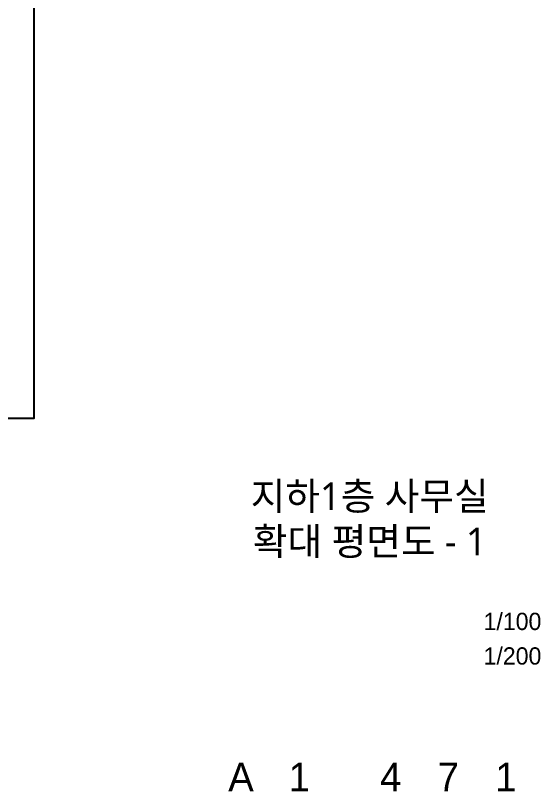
# Model space of a CAD drawing. Header units: millimetres. Extents: x 3775 to 244986, y 1861 to 55808.
# Drawn here: x 70692 to 79809, y 1868 to 15349 of the extents above; entities that cross this region are included whole.
import ezdxf
from ezdxf.enums import TextEntityAlignment as Align

# ---------------------------------------------------------------- set-up
doc = ezdxf.new("R2010")
doc.units = ezdxf.units.MM
doc.header["$LTSCALE"] = 100
doc.header["$MEASUREMENT"] = 0
doc.layers.get('Defpoints').update_dxf_attribs({"color": 171, "linetype": 'CONTINUOUS'})
doc.layers.add('TEXT-TITLE', color=6, linetype='CONTINUOUS')
doc.layers.add('TEXT-기입', color=6, linetype='CONTINUOUS')
doc.styles.add('CGS', font='cgse', dxfattribs={"bigfont": 'cgs'})
doc.styles.add('나눔바른고딕', font='NanumBarunGothic.ttf')

msp = doc.modelspace()

# ---------------------------------------------------------------- linework, layer by layer
at = {"layer": 'Defpoints', "ltscale": 10000}
msp.add_lwpolyline([(5650.1, 8351.7), (71018.8, 8351.7), (71018.8, 50121.6), (5650.1, 50121.6)], close=True, dxfattribs=at)

# ---------------------------------------------------------------- texts
at = {"layer": 'TEXT-TITLE', "style": '나눔바른고딕'}
for s, p in [('지하1층 사무실 ', (76924.2, 6998.3)), ('확대 평면도 - 1 ', (76924.2, 6212.8))]:
    msp.add_text(s, height=480, dxfattribs=at).set_placement(p, align=Align.MIDDLE_CENTER)
at = {"layer": 'TEXT-기입', "style": 'CGS'}
for s, p in [('1/100', (78820.4, 4582.6)), ('1/200', (78820.4, 3982.6))]:
    msp.add_text(s, height=300, dxfattribs=at).set_placement(p, align=Align.BOTTOM_LEFT)
for s, p in [('A', (74607.8, 2117.9)), ('1', (75620.3, 2117.9)), ('4', (77207.8, 2117.9)), ('7', (78207.8, 2117.9)), ('1', (79207.8, 2117.9))]:
    msp.add_text(s, height=500, dxfattribs=at).set_placement(p, align=Align.MIDDLE_CENTER)

doc.saveas('drawing.dxf')
